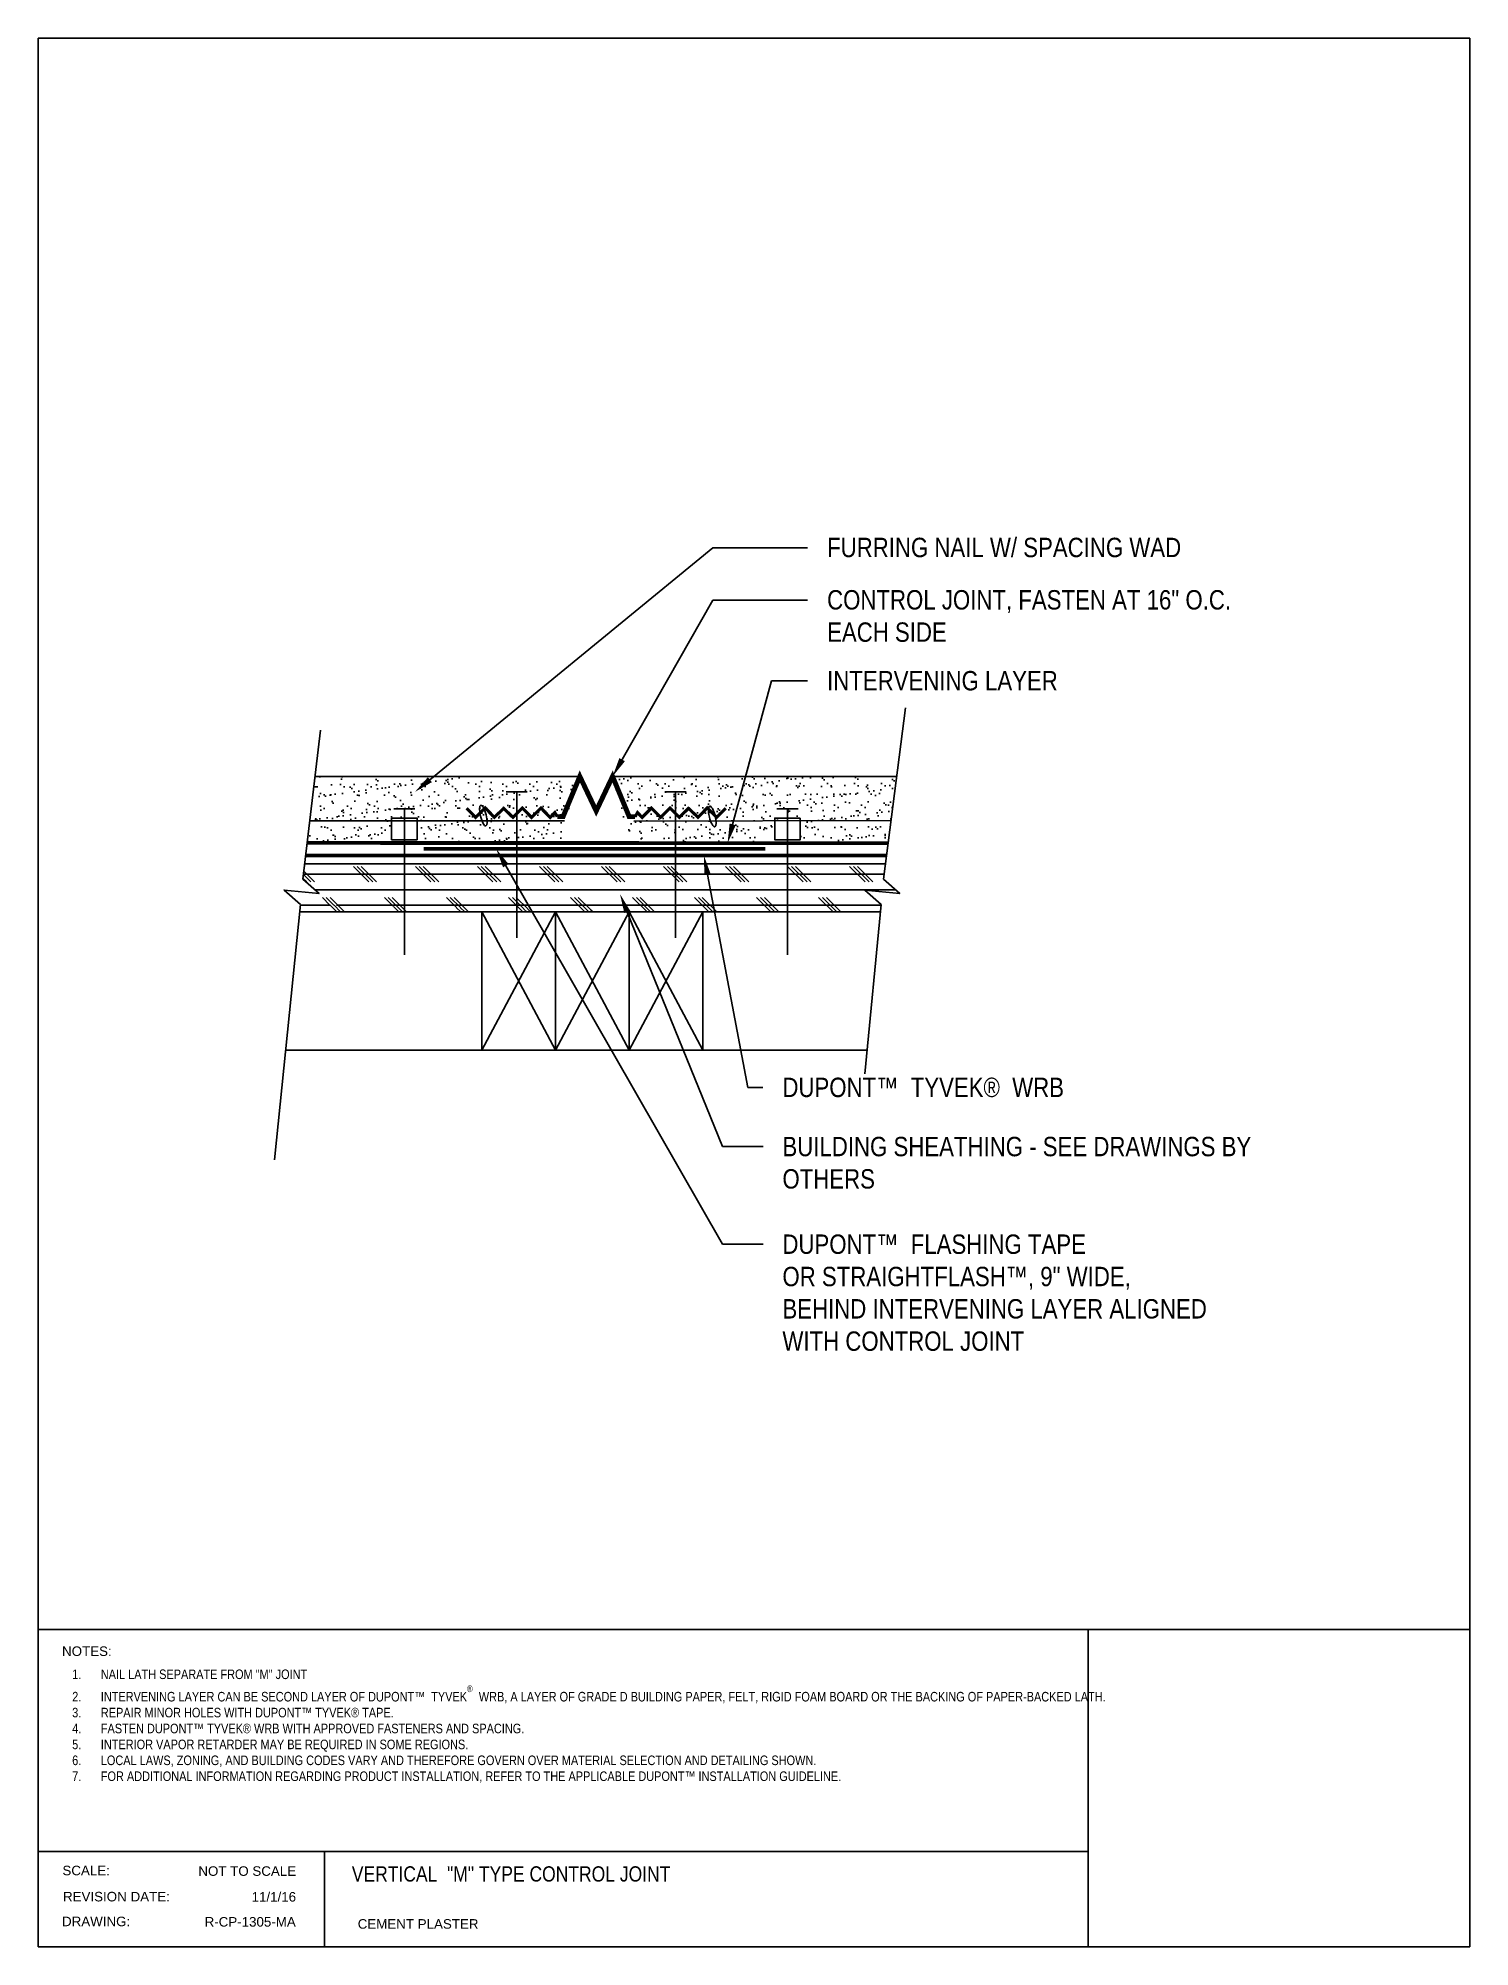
# Paper-space layout 'Title Block' of a CAD drawing. Header units: inches. Extents: x 0.3 to 7.8, y 0.1 to 10.1.
# The model-space entities are those that its viewports show. They can reach past a viewport. Long polylines and large blocks are cut down to what shows.
import ezdxf
from ezdxf import colors
from ezdxf.entities.mleader import LeaderData, LeaderLine
from ezdxf.math import Vec2, Vec3

# ---------------------------------------------------------------- set-up
doc = ezdxf.new("R2010")
doc.units = ezdxf.units.IN
doc.header["$MEASUREMENT"] = 0
for name, pattern in [('CENTER2', [1.125, 0.75, -0.125, 0.125, -0.125]), ('CENTER6', [0.4125, 0.3, -0.05, 0.03125, -0.03125]), ('HIDDEN', [0.375, 0.25, -0.125])]:
    doc.linetypes.add(name, pattern=pattern)
for name, color, linetype, lineweight in [('-ATI-WRB', 5, 'CENTER6', 15), ('.ATI-DETAIL', 13, 'Continuous', 25), ('.ATI-HATCH', 8, 'Continuous', 25), ('.ATI-TEXT', 7, 'Continuous', 35), ('ATI-SAM', 4, 'HIDDEN', 15)]:
    doc.layers.add(name, color=color, linetype=linetype, lineweight=lineweight)
doc.layers.add('title block', color=7, linetype='Continuous')
doc.styles.add('ATI ARCH 5-32', font='ARIALN.TTF', dxfattribs={"height": 0.15625})
doc.styles.get("Standard").update_dxf_attribs({"font": 'arial.ttf'})
doc.linetypes.add('ZIGZAG', pattern='A,0.0001,-0.2,[131,ltypeshp.shx,S=0.2,R=0,X=-0.2,Y=0],-0.4,[131,ltypeshp.shx,S=0.2,R=180,X=0.2,Y=0],-0.2', length=0.8001)
pattern_1 = [(37.5, (-37.60445, -16.87902), (-0.00440954, 0.13487766), [0, -0.1064, 0, -0.119, 0, -0.11375]), (7.5, (-37.60445, -16.87902), (0.12388437, 0.19755022), [0, -0.0574, 0, -0.0959, 0, -0.03675]), (327.5, (-37.69055, -16.87902), (0.21798993, 0.00039613), [0, -0.035, 0, -0.126, 0, -0.1645]), (317.5, (-37.69055, -16.87902), (0.21042886, 0.0614373), [0, -0.0175, 0, -0.0826, 0, -0.0945])]

msp = doc.modelspace()

# ---------------------------------------------------------------- hatches: boundary and pattern name
at = {"layer": '.ATI-HATCH'}
h = msp.add_hatch(dxfattribs=at)
h.set_pattern_fill('AR-SAND', color=256, scale=0.07)
h.set_pattern_definition(pattern_1)
h.paths.add_polyline_path([(24.328, 18.368), (23.668, 18.368), (23.647, 18.184), (24.431, 18.184), (24.431, 18.193), (24.328, 18.193)])
h.paths.add_polyline_path([(25.845, 18.726), (23.711, 18.726), (23.668, 18.368), (24.328, 18.368), (24.534, 18.368), (24.534, 18.193), (24.431, 18.193), (24.431, 18.184), (25.303, 18.184), (25.303, 18.223), (25.71, 18.223)])
h = msp.add_hatch(dxfattribs=at)
h.set_pattern_fill('AR-SAND', color=256, scale=0.07)
h.set_pattern_definition(pattern_1)
h.paths.add_polyline_path([(26.945, 18.726), (26.583, 18.726), (26.466, 18.365), (26.82, 18.366)], flags=17)
h.paths.add_polyline_path([(28.399, 18.726), (26.945, 18.726), (26.82, 18.366), (28.353, 18.37)])
h.paths.add_polyline_path([(27.416, 18.368), (26.82, 18.366), (26.466, 18.365), (26.583, 18.726), (26.109, 18.726), (26.243, 18.223), (26.669, 18.223), (26.669, 18.184), (27.518, 18.184), (27.518, 18.193), (27.416, 18.193)])
h.paths.add_polyline_path([(28.353, 18.37), (27.621, 18.368), (27.621, 18.193), (27.518, 18.193), (27.518, 18.184), (28.329, 18.184)])
h = msp.add_hatch(dxfattribs=at)
h.set_pattern_fill('CORK', color=256, angle=180, style=0)
h.set_pattern_definition([(180, (23.14469, 17.93809), (-2e-17, -0.125), []), (315, (23.0822, 18.0006), (0.25, 0.25), [0.176777, -0.176777]), (315, (23.05094, 18.0006), (0.25, 0.25), [0.176777, -0.176777]), (315, (23.0197, 18.0006), (0.25, 0.25), [0.176777, -0.176777])])
edge = h.paths.add_edge_path(flags=17)
edge.add_arc((27.062, 17.502), 0.479, 90, 163.9041)
edge.add_line((26.602, 17.635), (27.522, 17.635))
edge.add_arc((27.062, 17.502), 0.479, 16.0959, 90)
h.paths.add_polyline_path([(23.593, 17.693), (23.587, 17.635), (26.55, 17.635)])
edge = h.paths.add_edge_path()
edge.add_line((28.267, 17.635), (28.273, 17.693))
edge.add_line((28.273, 17.693), (28.141, 17.81))
edge.add_line((28.141, 17.81), (28.409, 17.784))
edge.add_line((28.409, 17.784), (28.409, 17.796))
edge.add_line((28.409, 17.796), (28.293, 17.899))
edge.add_line((28.293, 17.899), (28.307, 18.021))
edge.add_line((28.307, 18.021), (23.627, 18.021))
edge.add_line((23.627, 18.021), (23.613, 17.899))
edge.add_line((23.613, 17.899), (23.744, 17.782))
edge.add_line((23.744, 17.782), (23.461, 17.81))
edge.add_line((23.461, 17.81), (23.591, 17.694))
edge.add_line((23.591, 17.694), (26.602, 17.635))
edge.add_arc((27.062, 17.502), 0.479, 16.0959, 163.9041, ccw=False)
edge.add_line((27.522, 17.635), (28.267, 17.635))

# ---------------------------------------------------------------- linework, layer by layer
at = {"layer": '-ATI-WRB', "linetype": 'CENTER6', "ltscale": 0.75, "const_width": 0.03}
msp.add_lwpolyline([(23.639, 18.089), (28.32, 18.089)], dxfattribs=at)
at = {"layer": '.ATI-DETAIL'}
for p, q in [((25.845, 18.726), (23.711, 18.726)), ((28.399, 18.726), (26.109, 18.726)), ((24.346, 18.464), (24.516, 18.464)), ((25.251, 18.601), (25.422, 18.601)), ((26.702, 18.601), (26.531, 18.601)), ((27.604, 18.464), (27.433, 18.464)), ((25.648, 16.52), (25.054, 17.635)), ((25.648, 17.635), (25.054, 16.52)), ((26.242, 16.52), (25.648, 17.635)), ((26.242, 17.635), (25.648, 16.52)), ((26.836, 16.52), (26.242, 17.635)), ((26.836, 17.635), (26.242, 16.52)), ((28.161, 16.52), (23.474, 16.52)), ((25.648, 16.52), (28.161, 16.52))]:
    msp.add_line(p, q, dxfattribs=at)
at = {"layer": '.ATI-DETAIL', "color": 13}
for p, q in [((28.307, 18.021), (23.627, 18.021)), ((28.267, 17.635), (23.587, 17.635))]:
    msp.add_line(p, q, dxfattribs=at)
at = {"layer": '.ATI-DETAIL'}
for points in [[(28.47, 19.278), (28.293, 17.899), (28.424, 17.782), (28.141, 17.81), (28.273, 17.693), (28.143, 16.328)], [(23.755, 19.099), (23.613, 17.899), (23.744, 17.782), (23.461, 17.81), (23.593, 17.693), (23.384, 15.637)], [(24.431, 18.464), (24.431, 17.288)], [(25.337, 18.601), (25.337, 17.425)], [(26.617, 18.601), (26.617, 17.425)], [(27.518, 18.464), (27.518, 17.288)]]:
    msp.add_lwpolyline(points, dxfattribs=at)
at = {"layer": '.ATI-DETAIL', "linetype": 'Continuous', "const_width": 0.04}
msp.add_lwpolyline([(25.663, 18.402), (25.71, 18.402), (25.845, 18.726), (25.977, 18.448), (26.109, 18.726), (26.243, 18.402), (26.291, 18.402)], dxfattribs=at)
at = {"layer": '.ATI-DETAIL', "linetype": 'ZIGZAG', "ltscale": 0.2, "const_width": 0.025}
for points in [[(25.663, 18.402), (25.644, 18.435), (25.606, 18.396), (25.532, 18.471), (25.456, 18.396), (25.381, 18.472), (25.306, 18.396), (25.232, 18.469), (25.156, 18.397), (25.116, 18.438), (25.082, 18.473), (25.005, 18.396), (24.932, 18.47)], [(26.291, 18.402), (26.31, 18.435), (26.347, 18.396), (26.422, 18.471), (26.497, 18.396), (26.572, 18.472), (26.647, 18.396), (26.721, 18.469), (26.798, 18.397), (26.838, 18.438), (26.872, 18.473), (26.948, 18.396), (27.021, 18.47)]]:
    msp.add_lwpolyline(points, dxfattribs=at)
at = {"layer": '.ATI-DETAIL', "linetype": 'ZIGZAG', "ltscale": 0.2}
for points in [[(23.671, 18.368), (25.721, 18.368)], [(26.281, 18.365), (28.356, 18.37)]]:
    msp.add_lwpolyline(points, dxfattribs=at)
at = {"layer": '.ATI-DETAIL'}
for points in [[(24.328, 18.391), (24.328, 18.216), (24.534, 18.216), (24.534, 18.391)], [(27.621, 18.391), (27.621, 18.216), (27.416, 18.216), (27.416, 18.391)], [(25.648, 17.635), (25.648, 16.52), (25.054, 16.52), (25.054, 17.635)], [(26.242, 17.635), (26.242, 16.52), (25.648, 16.52), (25.648, 17.635)], [(26.836, 17.635), (26.836, 16.52), (26.242, 16.52), (26.242, 17.635)]]:
    msp.add_lwpolyline(points, close=True, dxfattribs=at)
at = {"layer": '.ATI-DETAIL', "linetype": 'CENTER2', "ltscale": 0.75, "const_width": 0.03}
msp.add_lwpolyline([(23.651, 18.19), (28.334, 18.189)], dxfattribs=at)
at = {"layer": '.ATI-DETAIL', "linetype": 'ZIGZAG', "ltscale": 0.2}
for centre in [(25.067, 18.411), (26.912, 18.404)]:
    msp.add_ellipse(centre, major_axis=(0.0209, -0.0834), ratio=0.27294, dxfattribs=at)
at = {"layer": 'ATI-SAM', "const_width": 0.03}
msp.add_lwpolyline([(24.586, 18.142), (27.339, 18.142)], dxfattribs=at)

# ---------------------------------------------------------------- leaders
at = {"layer": '.ATI-TEXT'}
ml = msp.add_multileader_mtext('Standard', dxfattribs=at)
ml.set_content('\\A1;{\\C256;FURRING NAIL W/ SPACING WAD}', color=7, style='ATI ARCH 5-32')
ml.set_leader_properties(color=7)
ml.build(insert=Vec2(0, 0))
ml.multileader.update_dxf_attribs({"dogleg_length": 0.25, "arrow_head_size": 0.156})
ctx = ml.context
ctx.base_point, ctx.char_height, ctx.arrow_head_size, ctx.landing_gap_size, ctx.plane_origin = Vec3(27.681, 20.57), 0.15625, 0.156, 0.156, Vec3(26.815, 19.332)
notes = []
notes.append((ctx, [(0, (1, 1, 0), (26.918, 20.57), (1, 0), 0.763, [(0, [(24.516, 18.601)], 0, [])])]))
ctx.mtext.insert, ctx.mtext.width, ctx.mtext.flow_direction = Vec3(27.838, 20.65), 3.69493, 5
ml = msp.add_multileader_mtext('Standard', dxfattribs=at)
ml.set_content('\\A1;{\\C256;CONTROL JOINT, FASTEN AT 16" O.C. EACH SIDE}', color=7, style='ATI ARCH 5-32')
ml.set_leader_properties(color=7)
ml.build(insert=Vec2(0, 0))
ml.multileader.update_dxf_attribs({"dogleg_length": 0.25, "arrow_head_size": 0.156})
ctx = ml.context
ctx.base_point, ctx.char_height, ctx.arrow_head_size, ctx.landing_gap_size, ctx.plane_origin = Vec3(27.681, 20.148), 0.15625, 0.156, 0.156, Vec3(26.815, 18.678)
notes.append((ctx, [(0, (1, 1, 0), (26.918, 20.148), (1, 0), 0.763, [(0, [(26.109, 18.726)], 0, [])])]))
ctx.mtext.insert, ctx.mtext.width, ctx.mtext.flow_direction = Vec3(27.838, 20.228), 3.69493, 5
ml = msp.add_multileader_mtext('Standard', dxfattribs=at)
ml.set_content('INTERVENING LAYER', color=7, style='ATI ARCH 5-32')
ml.set_leader_properties(color=7)
ml.build(insert=Vec2(0, 0))
ml.multileader.update_dxf_attribs({"dogleg_length": 0.25, "arrow_head_size": 0.156})
ctx = ml.context
ctx.base_point, ctx.char_height, ctx.arrow_head_size, ctx.landing_gap_size, ctx.plane_origin = Vec3(27.681, 19.497), 0.15625, 0.156, 0.156, Vec3(27.309, 18.937)
notes.append((ctx, [(0, (1, 1, 0), (27.391, 19.497), (1, 0), 0.29, [(0, [(27.036, 18.189)], 0, [])])]))
ctx.mtext.insert, ctx.mtext.flow_direction = Vec3(27.838, 19.576), 5
ml = msp.add_multileader_mtext('Standard', dxfattribs=at)
ml.set_content('DUPONT™  FLASHING TAPE \\POR STRAIGHTFLASH™, 9" WIDE,\\PBEHIND INTERVENING LAYER ALIGNED WITH CONTROL JOINT', color=7, style='ATI ARCH 5-32')
ml.set_leader_properties(color=7)
ml.build(insert=Vec2(0, 0))
ml.multileader.update_dxf_attribs({"dogleg_length": 0.25, "arrow_head_size": 0.156})
ctx = ml.context
ctx.base_point, ctx.char_height, ctx.arrow_head_size, ctx.landing_gap_size, ctx.plane_origin = Vec3(27.321, 14.955), 0.15625, 0.156, 0.156, Vec3(27.39, 14.412)
notes.append((ctx, [(0, (1, 1, 0), (26.994, 14.955), (1, 0), 0.328, [(0, [(25.171, 18.142)], 0, [])])]))
ctx.mtext.insert, ctx.mtext.width, ctx.mtext.flow_direction = Vec3(27.478, 15.034), 3.71875, 5
ml = msp.add_multileader_mtext('Standard', dxfattribs=at)
ml.set_content('DUPONT™  TYVEK®  WRB ', color=7, style='ATI ARCH 5-32')
ml.set_leader_properties(color=7)
ml.build(insert=Vec2(0, 0))
ml.multileader.update_dxf_attribs({"dogleg_length": 0.25, "arrow_head_size": 0.156})
ctx = ml.context
ctx.base_point, ctx.char_height, ctx.arrow_head_size, ctx.landing_gap_size, ctx.plane_origin = Vec3(27.321, 16.218), 0.15625, 0.156, 0.156, Vec3(27.596, 16.425)
notes.append((ctx, [(0, (1, 1, 0), (27.2, 16.218), (1, 0), 0.121, [(0, [(26.845, 18.089)], 0, [])])]))
ctx.mtext.insert, ctx.mtext.width, ctx.mtext.flow_direction = Vec3(27.478, 16.298), 4.17957, 5
ml = msp.add_multileader_mtext('Standard', dxfattribs=at)
ml.set_content('BUILDING SHEATHING - SEE DRAWINGS BY OTHERS', color=7, style='ATI ARCH 5-32')
ml.set_leader_properties(color=7)
ml.build(insert=Vec2(0, 0))
ml.multileader.update_dxf_attribs({"dogleg_length": 0.25, "arrow_head_size": 0.156})
ctx = ml.context
ctx.base_point, ctx.char_height, ctx.arrow_head_size, ctx.landing_gap_size, ctx.plane_origin = Vec3(27.321, 15.742), 0.15625, 0.156, 0.156, Vec3(27.39, 15.507)
notes.append((ctx, [(0, (1, 1, 0), (26.994, 15.742), (1, 0), 0.328, [(0, [(26.169, 17.778)], 0, [])])]))
ctx.mtext.insert, ctx.mtext.width, ctx.mtext.flow_direction = Vec3(27.478, 15.821), 4.19891, 5
for ctx, leaders in notes:
    for number, flags, end, landing, length, lines in leaders:
        leader = LeaderData()
        leader.index, (leader.has_last_leader_line, leader.has_dogleg_vector, leader.attachment_direction) = number, flags
        leader.last_leader_point, leader.dogleg_vector, leader.dogleg_length = Vec3(end), Vec3(landing), length
        for number, points, colour, breaks in lines:
            line = LeaderLine()
            line.index, line.vertices, line.color, line.breaks = number, Vec3.list(points), colors.encode_raw_color(colour), breaks
            leader.lines.append(line)
        ctx.leaders.append(leader)

psp = doc.layouts.new('Title Block')

# ---------------------------------------------------------------- linework, layer by layer
for p, q in [((7.772, 10.075), (0.272, 10.075)), ((0.272, 10.075), (0.272, 0.075)), ((7.772, 0.075), (7.772, 10.075)), ((0.272, 1.737), (7.772, 1.737)), ((5.772, 1.737), (5.772, 0.075)), ((0.272, 0.575), (5.772, 0.575)), ((1.772, 0.575), (1.772, 0.075)), ((0.272, 0.075), (7.772, 0.075))]:
    psp.add_line(p, q)

# ---------------------------------------------------------------- texts
at = {"attachment_point": 1}
for s, width, heights, insert, char_height in [('NOT TO SCALE', 0.57187, [0.141], (1.111, 0.497), 0.05), ('{\\fArial Narrow|b0|i0|c0|p34;VERTICAL  "M" TYPE CONTROL JOINT}', 3.53733, [0], (1.915, 0.497), 0.08), ('REVISION', 0.67794, [0], (0.402, 0.363), 0.05), ('11/1/16', 0.46189, [0], (1.39, 0.362), 0.05), ('R-CP-1305-MA', 0.4399, [0], (1.144, 0.231), 0.05), ('CEMENT PLASTER', 1.07519, [0], (1.946, 0.22), 0.05)]:
    psp.add_mtext_dynamic_manual_height_columns(s, width=width, gutter_width=0.25, heights=heights, dxfattribs=dict(at, insert=insert, char_height=char_height))
for tag, p in [('NOTES:', (0.397, 1.599)), ('SCALE:', (0.399, 0.45)), ('DATE:', (0.756, 0.313)), ('DRAWING:', (0.397, 0.183))]:
    psp.add_attdef(tag, p, '', height=0.05)
at = {"layer": 'title block', "insert": (0.4, 1.528), "char_height": 0.05, "attachment_point": 1}
psp.add_mtext_dynamic_manual_height_columns('\\pi-0.15,l0.2,t0.2;{\\fArial Narrow|b0|i0|c0|p34;1.^INAIL LATH SEPARATE FROM "M" JOINT\\P\\C7;2.^IINTERVENING LAYER CAN BE SECOND LAYER OF DUPONT™  TYVEK\\A1;\\H0.7x;\\S®^ ;\\A0;\\H1.42857x;  WRB, A LAYER OF GRADE D BUILDING PAPER, FELT, RIGID FOAM BOARD OR THE BACKING OF PAPER-BACKED LATH.\\P3.^IREPAIR MINOR HOLES WITH DUPONT™ TYVEK® TAPE. \\P4.^IFASTEN DUPONT™ TYVEK® WRB WITH APPROVED FASTENERS AND SPACING. \\P5.^IINTERIOR VAPOR RETARDER MAY BE REQUIRED IN SOME REGIONS. \\P6.^ILOCAL LAWS, ZONING, AND BUILDING CODES VARY AND THEREFORE GOVERN OVER MATERIAL SELECTION AND DETAILING SHOWN. \\P7.^IFOR ADDITIONAL INFORMATION REGARDING PRODUCT INSTALLATION, REFER TO THE APPLICABLE DUPONT™ INSTALLATION GUIDELINE.}', width=5.37213, gutter_width=0.25, heights=[0.953], dxfattribs=at)

# ---------------------------------------------------------------- viewports
at = {"layer": '0'}
psp.add_viewport(center=(4.022, 5.906), size=(7.5, 8.3378), view_center_point=(27.249, 18.263), view_height=12.8274, dxfattribs=at)

doc.saveas('drawing.dxf')
